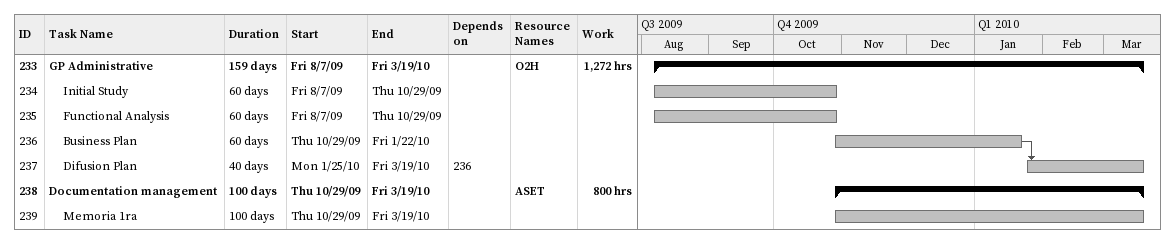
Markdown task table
| ID | Level | Task | Duration | Start | Finish | Predecessors | Resources | Work (h) |
|---|---|---|---|---|---|---|---|---|
| 233 | 1 | **GP Administrative** | 159d | 2009-08-07 | 2010-03-19 |  | O2H | 1272 |
| 234 | 2 | Initial Study | 60d | 2009-08-07 | 2009-10-29 |  |  |  |
| 235 | 2 | Functional Analysis | 60d | 2009-08-07 | 2009-10-29 |  |  |  |
| 236 | 2 | Business Plan | 60d | 2009-10-29 | 2010-01-22 |  |  |  |
| 237 | 2 | Difusion Plan | 40d | 2010-01-25 | 2010-03-19 | 236 |  |  |
| 238 | 1 | **Documentation management** | 100d | 2009-10-29 | 2010-03-19 |  | ASET | 800 |
| 239 | 2 | Memoria 1ra | 100d | 2009-10-29 | 2010-03-19 |  |  |  |
